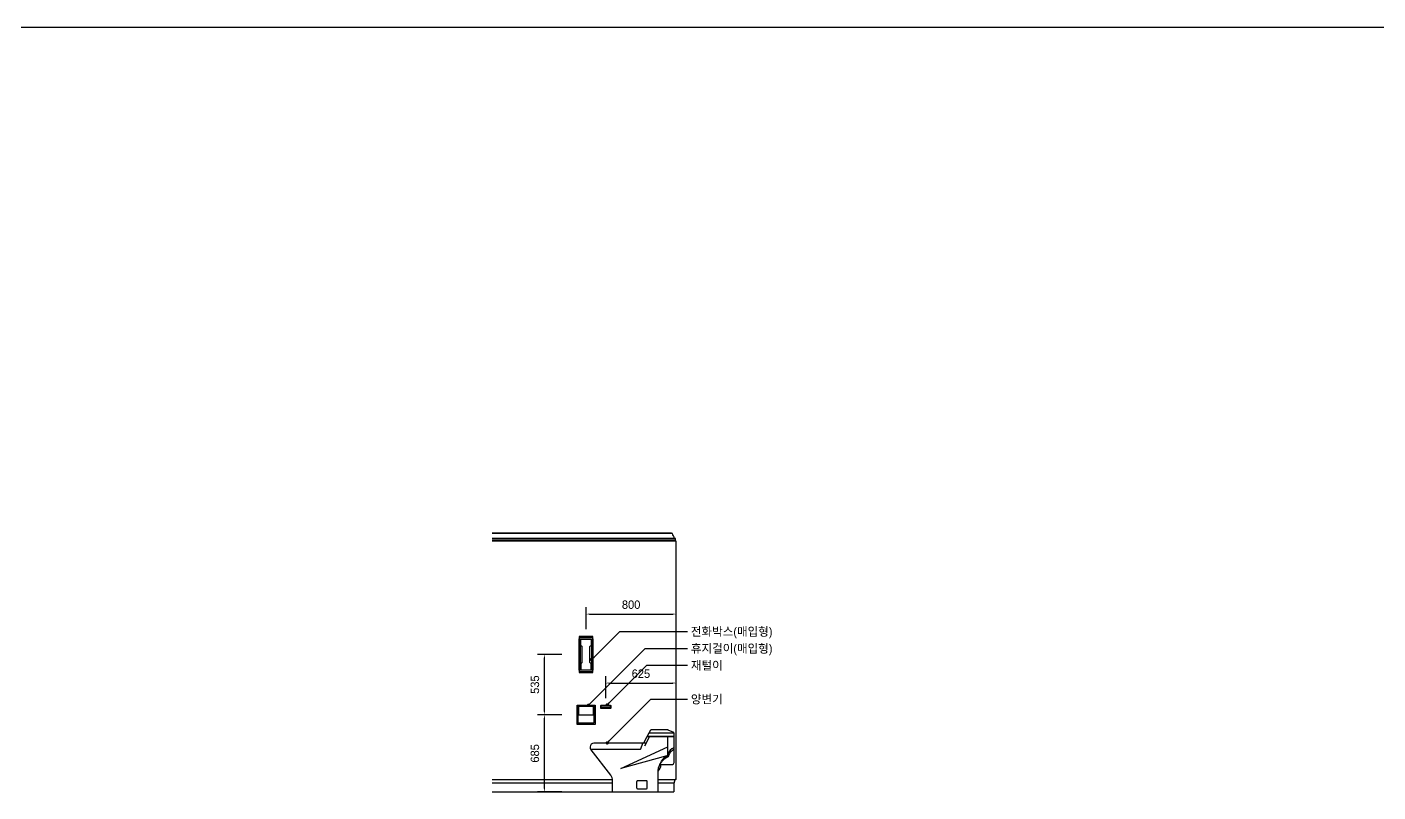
# Model space of a CAD drawing. Header units: inches. Extents: x -1249499 to 290957, y -589671 to 1013543.
# Drawn here: x -864357 to -852365, y 304014 to 310801 of the extents above; entities that cross this region are included whole.
import ezdxf

# ---------------------------------------------------------------- set-up
doc = ezdxf.new("R2010")
doc.units = ezdxf.units.IN
doc.header["$MEASUREMENT"] = 0
for name, color, linetype in [('K-DI', 40, 'Continuous'), ('K-FI', 4, 'Continuous'), ('K-FUR', 6, 'Continuous'), ('K-IN', 6, 'Continuous'), ('K-TE1', 2, 'Continuous')]:
    doc.layers.add(name, color=color, linetype=linetype)
doc.styles.add('GHS', font='Gulim.ttf')
doc.dimstyles.new('LHJ', dxfattribs={"dimscale": 30, "dimtxt": 2.5, "dimasz": 1, "dimexe": 2, "dimexo": 0, "dimgap": 1.5, "dimtad": 1, "dimdec": 0, "dimzin": 0, "dimdsep": 46, "dimtxsty": 'GHS', "dimsah": 1, "dimcen": 1, "dimdle": 2, "dimclrd": 256, "dimclre": 256, "dimclrt": 3, "dimadec": 0, "dimazin": 0, "dimtfac": 1, "dimtdec": 0, "dimtofl": 0, "dimtmove": 2, "dimatfit": 3, "dimfxl": 1, "dimtolj": 1, "dimtzin": 0, "dimarcsym": 0})

# ---------------------------------------------------------------- blocks, each defined once
blk = doc.blocks.new('_DOT')
at = {"color": 0, "linetype": 'ByBlock'}
blk.add_line((-0.5, 0), (-1, 0), dxfattribs=at)
at = {"color": 0, "linetype": 'ByBlock', "const_width": 0.5}
blk.add_lwpolyline([(-0.25, 0, 1), (0.25, 0, 1)], format="xyb", close=True, dxfattribs=at)
blk = doc.blocks.new('*D2268')
at = {"layer": 'DEFPOINTS', "color": 0, "transparency": 16777216}
for p in [(-858595, 305592), (-859395, 305457), (-858595, 305457)]:
    blk.add_point(p, dxfattribs=at)
at = {"layer": 'K-DI', "lineweight": -2, "transparency": 16777216}
for p, q in [((-859395, 305457), (-859395, 305652)), ((-859365, 305592), (-858625, 305592)), ((-858595, 305457), (-858595, 305652))]:
    blk.add_line(p, q, dxfattribs=at)
at = {"layer": 'K-DI', "transparency": 16777216}
for points in [[(-859365, 305597), (-859365, 305587), (-859395, 305592)], [(-858625, 305597), (-858625, 305587), (-858595, 305592)]]:
    blk.add_solid(points, dxfattribs=at)
at = {"layer": 'K-DI', "color": 3, "transparency": 16777216, "insert": (-858995, 305675), "char_height": 75, "attachment_point": 5, "style": 'GHS'}
blk.add_mtext('\\A1;800', dxfattribs=at)
blk = doc.blocks.new('*D2269')
at = {"layer": 'DEFPOINTS', "color": 0, "transparency": 16777216}
for p in [(-858595, 304980), (-859220, 304845), (-858595, 304845)]:
    blk.add_point(p, dxfattribs=at)
at = {"layer": 'K-DI', "lineweight": -2, "transparency": 16777216}
for p, q in [((-859220, 304845), (-859220, 305040)), ((-859190, 304980), (-858625, 304980)), ((-858595, 304845), (-858595, 305040))]:
    blk.add_line(p, q, dxfattribs=at)
at = {"layer": 'K-DI', "transparency": 16777216}
for points in [[(-859190, 304985), (-859190, 304975), (-859220, 304980)], [(-858625, 304985), (-858625, 304975), (-858595, 304980)]]:
    blk.add_solid(points, dxfattribs=at)
at = {"layer": 'K-DI', "color": 3, "transparency": 16777216, "insert": (-858908, 305063), "char_height": 75, "attachment_point": 5, "style": 'GHS'}
blk.add_mtext('\\A1;625', dxfattribs=at)
blk = doc.blocks.new('*D2270')
at = {"layer": 'DEFPOINTS', "color": 0, "transparency": 16777216}
for p in [(-859765, 304699), (-859609, 304699), (-859609, 304014)]:
    blk.add_point(p, dxfattribs=at)
at = {"layer": 'K-DI', "lineweight": -2, "transparency": 16777216}
for p, q in [((-859609, 304699), (-859825, 304699)), ((-859765, 304044), (-859765, 304669)), ((-859609, 304014), (-859825, 304014))]:
    blk.add_line(p, q, dxfattribs=at)
at = {"layer": 'K-DI', "transparency": 16777216}
for points in [[(-859770, 304669), (-859760, 304669), (-859765, 304699)], [(-859770, 304044), (-859760, 304044), (-859765, 304014)]]:
    blk.add_solid(points, dxfattribs=at)
at = {"layer": 'K-DI', "color": 3, "transparency": 16777216, "insert": (-859849, 304356), "char_height": 75, "attachment_point": 5, "rotation": 90, "style": 'GHS'}
blk.add_mtext('\\A1;685', dxfattribs=at)
blk = doc.blocks.new('*D2271')
at = {"layer": 'DEFPOINTS', "color": 0, "transparency": 16777216}
for p in [(-859765, 305234), (-859609, 305234), (-859609, 304699)]:
    blk.add_point(p, dxfattribs=at)
at = {"layer": 'K-DI', "lineweight": -2, "transparency": 16777216}
for p, q in [((-859609, 305234), (-859825, 305234)), ((-859765, 304729), (-859765, 305204))]:
    blk.add_line(p, q, dxfattribs=at)
at = {"layer": 'K-DI', "transparency": 16777216}
for points in [[(-859770, 305204), (-859760, 305204), (-859765, 305234)], [(-859770, 304729), (-859760, 304729), (-859765, 304699)]]:
    blk.add_solid(points, dxfattribs=at)
at = {"layer": 'K-DI', "color": 3, "transparency": 16777216, "insert": (-859849, 304966), "char_height": 75, "attachment_point": 5, "rotation": 90, "style": 'GHS'}
blk.add_mtext('\\A1;535', dxfattribs=at)

msp = doc.modelspace()

# ---------------------------------------------------------------- linework, layer by layer
at = {"color": 6}
msp.add_line((-1193392, 310801), (-803046.5, 310801), dxfattribs=at)
at = {"layer": 'K-DI', "linetype": 'Continuous'}
for p, q in [((-859322.9, 305210.6), (-859096.1, 305437.3)), ((-859353.3, 304803), (-858869, 305287.3)), ((-859185.7, 304806.8), (-858855.2, 305137.3)), ((-859185.7, 304470.3), (-858818.7, 304837.3))]:
    msp.add_line(p, q, dxfattribs=at)
at = {"layer": 'K-DI'}
for p, q in [((-859096.1, 305437.3), (-858495.3, 305437.3)), ((-858869, 305287.3), (-858495.3, 305287.3)), ((-858855.2, 305137.3), (-858495.3, 305137.3)), ((-858818.7, 304837.3), (-858495.3, 304837.3))]:
    msp.add_line(p, q, dxfattribs=at)
at = {"layer": 'K-FI'}
for p, q in [((-860229.4, 306313.5), (-858635.3, 306313.5)), ((-858595.3, 304123.5), (-858595.3, 306238.5)), ((-860229.4, 304013.5), (-858615.3, 304013.5))]:
    msp.add_line(p, q, dxfattribs=at)
msp.add_lwpolyline([(-858595.3, 306238.5), (-858602.3, 306238.5, -1), (-858602.3, 306248.5), (-858602.3, 306263.5), (-858609.3, 306263.5, 0.2085378), (-858618.8, 306285, -0.2085378), (-858628.3, 306306.5), (-858635.3, 306306.5), (-858635.3, 306313.5)], format="xyb", dxfattribs=at)
at = {"layer": 'K-FI', "color": 4}
msp.add_lwpolyline([(-858595.3, 304123.5), (-858605.3, 304123.5, 0.110416), (-858613.3, 304093.5), (-858615.3, 304093.5), (-858615.3, 304013.5)], format="xyb", dxfattribs=at)
at = {"layer": 'K-FUR', "color": 9}
for p, q in [((-858830.9, 304504.3), (-858877.4, 304420.1)), ((-858614.3, 304535.3), (-858836.8, 304535.3)), ((-859086.1, 304221.3), (-858668.3, 304413.1)), ((-858678.3, 304335.2), (-859086.1, 304221.3))]:
    msp.add_line(p, q, dxfattribs=at)
at = {"layer": 'K-FUR'}
for points in [[(-858741.2, 304256.2), (-858634.3, 304256.2, 0.4142136), (-858614.3, 304276.2), (-858614.3, 304501.3, 0.4142136), (-858617.3, 304504.3), (-858852.1, 304504.3, 0.2731073), (-858854.7, 304502.8), (-858886.4, 304445.3)], [(-858756.1, 304013.5), (-858756.1, 304182.4, -0.2415448), (-858678.3, 304335.2, 0.3517984), (-858668.3, 304345.2), (-858668.3, 304501.3, 0.4142136), (-858671.3, 304504.3)], [(-858886.4, 304445.3), (-859327.3, 304445.3, 0.4142136), (-859357.3, 304415.3), (-859357.3, 304397.5, 0.4142136), (-859354.3, 304394.5), (-858910.7, 304394.5, 0.3229428), (-858907.8, 304396.6), (-858891.6, 304445.3)], [(-859159.3, 304013.5), (-859159.3, 304113, 0.1670618), (-859176.2, 304162.2), (-859351, 304386.4, -0.6244896), (-859347.1, 304394.5)]]:
    msp.add_lwpolyline(points, format="xyb", dxfattribs=at)
msp.add_lwpolyline([(-858614.3, 304535.3, 0.2896562), (-858617.2, 304539.8), (-858665.5, 304562.7, 0.1112139), (-858669.8, 304563.7), (-858818.1, 304563.7, 0.2731073), (-858822.5, 304561.1), (-858851.2, 304509.2, 0.5709594), (-858848.6, 304504.7), (-858617.3, 304504.7, 0.4142136), (-858614.3, 304507.7)], format="xyb", close=True, dxfattribs=at)
at = {"layer": 'K-FUR', "color": 9}
for points in [[(-858863.5, 304445.3), (-858886.4, 304445.3, 0.4142136)], [(-858741.2, 304256.2, -0.1523232), (-858676.6, 304322, 0.2921735), (-858656.5, 304343, -0.2245081), (-858614.3, 304394.6, -0.2245081)]]:
    msp.add_lwpolyline(points, format="xyb", dxfattribs=at)
msp.add_lwpolyline([(-858859.5, 304042.6, 0.4142136), (-858851.5, 304050.6), (-858851.5, 304104.6, 0.4142136), (-858859.5, 304112.6), (-858937.9, 304112.6, 0.4142136), (-858945.9, 304104.6), (-858945.9, 304050.6, 0.4142136), (-858937.9, 304042.6)], format="xyb", close=True, dxfattribs=at)
msp.add_arc((-858580.8, 304324.2), 90, 111.8854, 166.52626, dxfattribs=at)
at = {"layer": 'K-FUR'}
msp.add_arc((-858812.5, 304255), 81.2, 314.54367, 0.83635, dxfattribs=at)
at = {"layer": 'K-IN', "color": 9}
for p, q in [((-858635.3, 306306.5), (-860229.4, 306306.5)), ((-858609.3, 306263.5), (-860229.4, 306263.5)), ((-858602.3, 306248.5), (-860229.4, 306248.5)), ((-860229.4, 304093.5), (-859159.3, 304093.5)), ((-858756.1, 304093.5), (-858615.3, 304093.5))]:
    msp.add_line(p, q, dxfattribs=at)
at = {"layer": 'K-IN'}
msp.add_line((-858602.3, 306238.5), (-860229.4, 306238.5), dxfattribs=at)
at = {"layer": 'K-IN', "color": 1}
for p, q in [((-859455.3, 305093.5), (-859455.3, 305373.5)), ((-859440.3, 305313.5), (-859440.3, 305363.5)), ((-859435.3, 305368.5), (-859355.3, 305368.5)), ((-859350.3, 305363.5), (-859350.3, 305313.5)), ((-859335.3, 305373.5), (-859335.3, 305093.5)), ((-859435.3, 305308.5), (-859435.3, 305308.5)), ((-859430.3, 305163.5), (-859430.3, 305303.5)), ((-859360.3, 305163.5), (-859360.3, 305303.5)), ((-859355.3, 305308.5), (-859355.3, 305308.5)), ((-859440.3, 305153.5), (-859440.3, 305103.5)), ((-859435.3, 305158.5), (-859435.3, 305158.5)), ((-859435.3, 305098.5), (-859355.3, 305098.5)), ((-859355.3, 305158.5), (-859355.3, 305158.5)), ((-859350.3, 305103.5), (-859350.3, 305153.5))]:
    msp.add_line(p, q, dxfattribs=at)
at = {"layer": 'K-IN', "color": 40}
for p, q in [((-860229.4, 304123.5), (-859160, 304123.5)), ((-858756.1, 304123.5), (-858605.3, 304123.5))]:
    msp.add_line(p, q, dxfattribs=at)
at = {"layer": 'K-IN', "color": 1}
msp.add_lwpolyline([(-859335.3, 305073.5), (-859335.3, 305393.5), (-859455.3, 305393.5), (-859455.3, 305073.5)], close=True, dxfattribs=at)
at = {"layer": 'K-IN', "color": 9}
for points in [[(-859335.3, 305373.5, 0.4142136), (-859345.3, 305383.5), (-859445.3, 305383.5, 0.4142136), (-859455.3, 305373.5)], [(-859455.3, 305093.5, 0.4142136), (-859445.3, 305083.5), (-859345.3, 305083.5, 0.4142136), (-859335.3, 305093.5, 0.4142136)]]:
    msp.add_lwpolyline(points, format="xyb", dxfattribs=at)
at = {"layer": 'K-IN', "color": 5}
for points in [[(-859445.3, 305373.5), (-859345.3, 305373.5), (-859345.3, 305093.5), (-859445.3, 305093.5)], [(-859259.7, 304777.9), (-859180.9, 304777.9), (-859180.9, 304759.1), (-859259.7, 304759.1)]]:
    msp.add_lwpolyline(points, close=True, dxfattribs=at)
at = {"layer": 'K-IN', "color": 1}
msp.add_lwpolyline([(-859475.3, 304623.5), (-859475.3, 304613.5), (-859475.3, 304783.5), (-859315.3, 304783.5), (-859315.3, 304613.5), (-859475.3, 304613.5)], dxfattribs=at)
at = {"layer": 'K-IN', "color": 9}
msp.add_lwpolyline([(-859325.3, 304773.5), (-859325.3, 304623.5), (-859465.3, 304623.5), (-859465.3, 304773.5)], close=True, dxfattribs=at)
at = {"layer": 'K-IN', "color": 1}
msp.add_lwpolyline([(-859452.3, 304773.5, 0.4142136), (-859462.3, 304763.5), (-859462.3, 304697.8), (-859328.3, 304697.8), (-859328.3, 304763.5, 0.4142136), (-859338.3, 304773.5)], format="xyb", close=True, dxfattribs=at)
at = {"layer": 'K-IN', "color": 9}
msp.add_lwpolyline([(-859265.3, 304777.9, -0.4142136), (-859259.7, 304783.5), (-859180.9, 304783.5, -0.4142136), (-859175.3, 304777.9), (-859175.3, 304759.1, -0.4142136), (-859180.9, 304753.5), (-859259.7, 304753.5, -0.4142136), (-859265.3, 304759.1)], format="xyb", close=True, dxfattribs=at)
at = {"layer": 'K-IN', "color": 1}
for centre, start, end in [((-859435.3, 305363.5), 90, 180), ((-859355.3, 305363.5), 0, 90), ((-859435.3, 305313.5), 180, 270), ((-859435.3, 305303.5), 359.99815, 90), ((-859355.3, 305303.5), 90, 180), ((-859355.3, 305313.5), 270, 0), ((-859435.3, 305153.5), 90, 180), ((-859435.3, 305103.5), 180, 270), ((-859435.3, 305163.5), 270, 0.00185), ((-859355.3, 305163.5), 180, 270), ((-859355.3, 305153.5), 0, 90), ((-859355.3, 305103.5), 270, 0)]:
    msp.add_arc(centre, 5, start, end, dxfattribs=at)

# ---------------------------------------------------------------- block references
at = {"layer": 'K-DI', "linetype": 'Continuous', "xscale": 29.99999999999992, "yscale": 29.99999999999992, "zscale": 29.99999999999992, "rotation": 225.0000000000196}
for p in [(-859344.1, 305189.3), (-859374.6, 304781.8), (-859206.9, 304785.6), (-859206.9, 304449.1)]:
    msp.add_blockref('_DOT', p, dxfattribs=at)

# ---------------------------------------------------------------- texts
at = {"layer": 'K-TE1', "style": 'GHS'}
for s, p in [('전화박스(매입형)', (-858464.2, 305398.7)), ('휴지걸이(매입형)', (-858464.2, 305248.7)), ('재털이', (-858464.2, 305098.7)), ('양변기', (-858464.2, 304798.7))]:
    msp.add_text(s, height=75, dxfattribs=at).set_placement(p)

# ---------------------------------------------------------------- dimensions: what is measured, and where the dimension line sits
at = {"layer": 'K-DI'}
for base, p1, p2, picture, middle in [((-858595.3, 305591.8), (-859395.3, 305456.7), (-858595.3, 305456.7), '*D2268', (-858995.3, 305675.3)), ((-858595.3, 304979.9), (-859220.3, 304844.7), (-858595.3, 304844.7), '*D2269', (-858907.8, 305063.3))]:
    dim = msp.add_linear_dim(base=base, p1=p1, p2=p2, dimstyle='LHJ', dxfattribs=at)
    dim.commit()
    dim.dimension.update_dxf_attribs({"geometry": picture, "text_midpoint": middle})
dim = msp.add_linear_dim(base=(-859765.2, 305233.5), p1=(-859609.4, 304698.5), p2=(-859609.4, 305233.5), angle=90, dimstyle='LHJ', override={"dimse1": 1}, dxfattribs=at)
dim.commit()
dim.dimension.update_dxf_attribs({"geometry": '*D2271', "text_midpoint": (-859848.6, 304966)})
dim = msp.add_linear_dim(base=(-859765.2, 304698.5), p1=(-859609.4, 304013.5), p2=(-859609.4, 304698.5), angle=90, dimstyle='LHJ', dxfattribs=at)
dim.commit()
dim.dimension.update_dxf_attribs({"geometry": '*D2270', "text_midpoint": (-859848.6, 304356)})

doc.saveas('drawing.dxf')
